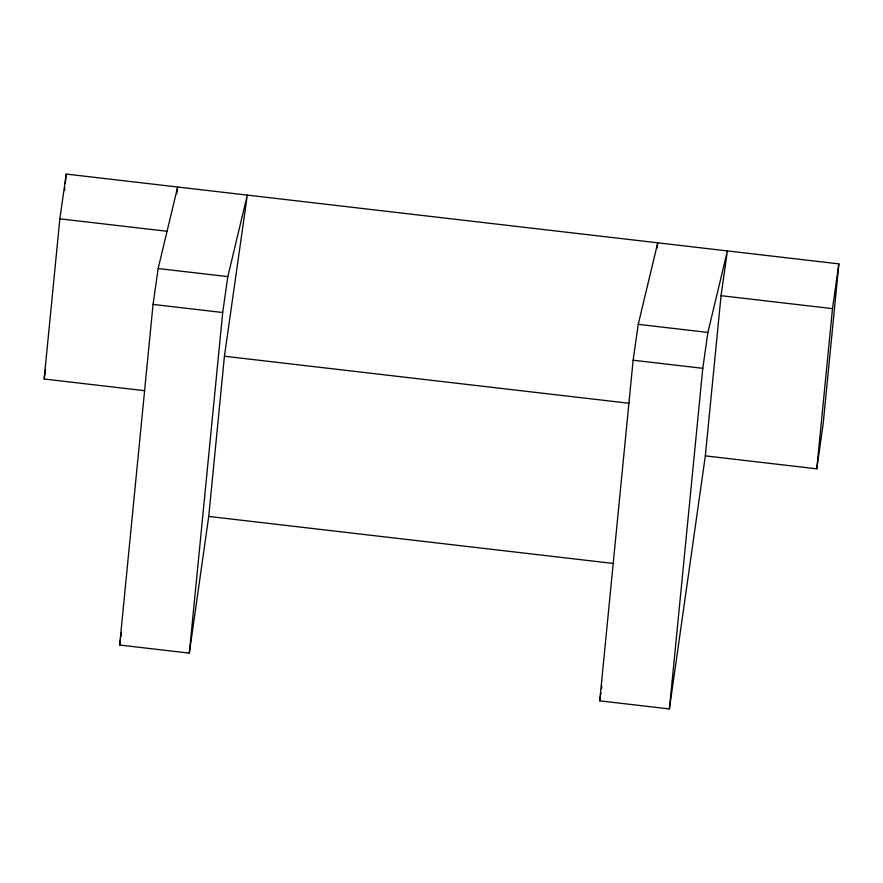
<?xml version="1.0" encoding="UTF-8"?>
<svg xmlns="http://www.w3.org/2000/svg" width="883" height="883" viewBox="0 0 883 883"><rect width="100%" height="100%" fill="white"/><g stroke="black" fill="none" stroke-linecap="round" stroke-linejoin="round"><path stroke-width="1.32" d="M144.724 390.705L44.15 379.006L59.856 218.818L66.214 174.061L838.85 263.874L823.144 424.072L816.786 468.829L705.34 455.871L669.391 708.939L599.734 700.837L633.133 360.22L638.232 324.337L657.747 242.825L656.974 248.2M64.602 190.496L64.867 187.748M65.276 183.642L66.214 174.061M189.315 653.133L222.715 312.516L227.814 276.622L247.317 195.11L224.437 356.235L208.73 516.434L189.315 653.133L119.658 645.031L153.057 304.414L158.156 268.531L177.66 187.019L176.71 193.73M669.391 708.939L702.791 368.321L707.89 332.427L727.393 250.927L721.047 295.684L705.34 455.871M816.786 468.829L832.492 308.631L838.85 263.874M44.15 379.006L45.497 369.513M119.658 645.031L120.43 639.59M120.816 636.875L121.401 632.791M599.734 700.837L600.893 692.725M601.466 688.663L601.853 685.948M59.856 218.818L167.229 231.302M721.047 295.684L832.492 308.631M158.156 268.531L227.814 276.622M638.232 324.337L707.89 332.427M153.057 304.414L222.715 312.516M633.133 360.22L702.791 368.321M224.437 356.235L629.391 403.31M208.73 516.434L613.685 563.497"/></g></svg>
